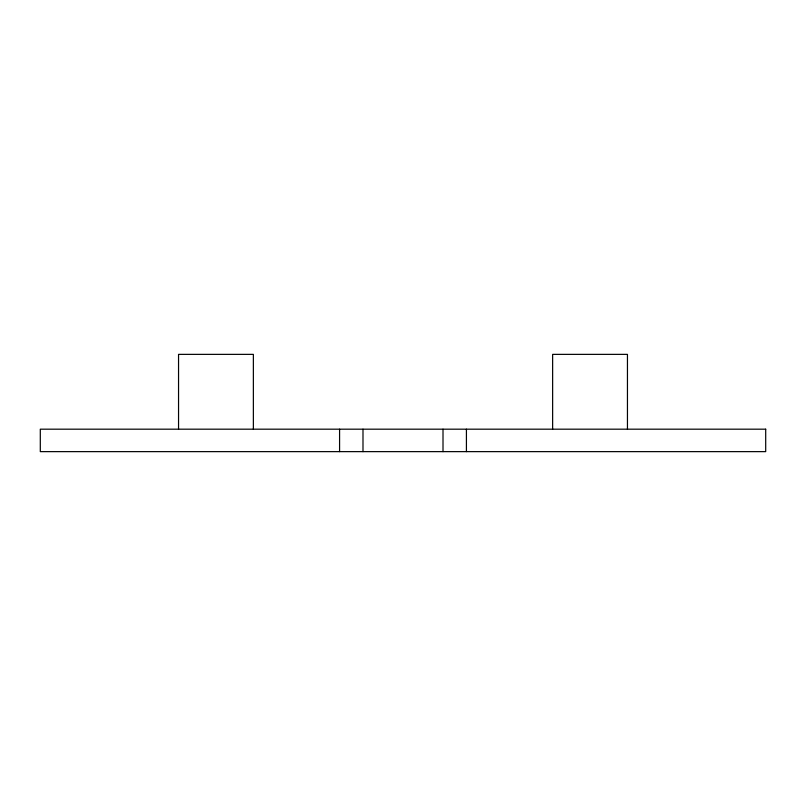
<?xml version="1.0" encoding="UTF-8"?>
<svg xmlns="http://www.w3.org/2000/svg" width="806" height="806" viewBox="0 0 806 806"><rect width="100%" height="100%" fill="white"/><g stroke="black" fill="none" stroke-linecap="round" stroke-linejoin="round"><path stroke-width="1.21" d="M627.451 429.185L627.451 354.368L552.634 354.368L552.634 429.185M466.422 429.185L466.422 451.632M443.008 429.185L443.008 451.632M362.992 429.185L362.992 451.632M339.578 429.185L339.578 451.632M253.366 429.185L253.366 354.368L178.549 354.368L178.549 429.185M765.7 429.185L40.3 429.185L40.3 451.632L765.7 451.632L765.7 429.185"/></g></svg>
